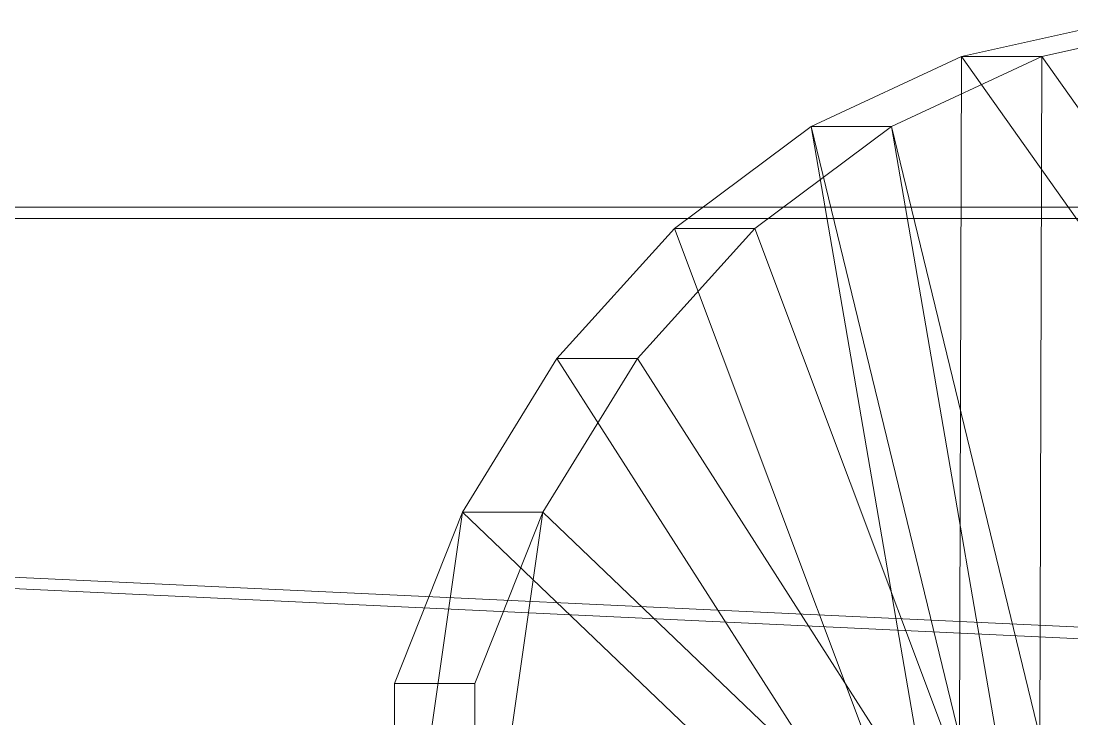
# Model space of a CAD drawing. Header units: millimetres. Extents: x 0 to 44695, y 0 to 30385.
# Drawn here: x 16853 to 18529, y 28231 to 29343 of the extents above; entities that cross this region are included whole.
import ezdxf

# ---------------------------------------------------------------- set-up
doc = ezdxf.new("R2010")
doc.units = ezdxf.units.MM
doc.header["$MEASUREMENT"] = 0

msp = doc.modelspace()

# ---------------------------------------------------------------- meshes
at = {"color": 7, "lineweight": 0, "true_color": 0xffffff}
mesh = msp.add_polyface(dxfattribs=at)
corners = [(17576.8, 27802.5, 22732.4), (18477.6, 27802.5, 23270.9), (18349.3, 27802.5, 23485.5), (17448.5, 27802.5, 22947), (18477.6, 28202.5, 23270.9), (18349.3, 28202.5, 23485.5), (19250, 28202.5, 23732.7), (19121.8, 28202.5, 23947.3), (19250, 27802.5, 23732.7), (19121.8, 27802.5, 23947.3), (20150.8, 27802.5, 24271.3), (20022.6, 27802.5, 24485.8), (20150.8, 28287.4, 24271.3), (20022.6, 28287.4, 24485.8), (20150.8, 28287.5, 24271.3), (20022.6, 28287.5, 24485.8), (20042.5, 28560.8, 24206.5), (19914.3, 28560.8, 24421.1), (19891.9, 28805.4, 24116.5), (19763.6, 28805.4, 24331), (19704.4, 29012.6, 24004.4), (19576.1, 29012.6, 24219), (19486.8, 29174.8, 23874.3), (19358.5, 29174.8, 24088.8), (19246.8, 29286.3, 23730.8), (19118.5, 29286.3, 23945.3), (18993, 29343.1, 23579.1), (18864.7, 29343.1, 23793.7), (18734.6, 29343.1, 23424.6), (18606.3, 29343.1, 23639.2), (18480.9, 29286.3, 23272.9), (18352.6, 29286.3, 23487.5), (18240.8, 29174.8, 23129.4), (18112.6, 29174.8, 23344), (18023.2, 29012.6, 22999.3), (17894.9, 29012.6, 23213.9), (17835.7, 28805.4, 22887.2), (17707.4, 28805.4, 23101.8), (17685.1, 28560.8, 22797.2), (17556.8, 28560.8, 23011.8), (17576.8, 28287.5, 22732.4), (17448.5, 28287.5, 22947)]
mesh.append_faces([[corners[k] for k in face] for face in [(0, 1, 2, 3), (1, 4, 5, 2), (4, 6, 7, 5), (6, 8, 9, 7), (8, 10, 11, 9), (10, 12, 13, 11), (12, 14, 15, 13), (14, 16, 17, 15), (16, 18, 19, 17), (18, 20, 21, 19), (20, 22, 23, 21), (22, 24, 25, 23), (24, 26, 27, 25), (26, 28, 29, 27), (28, 30, 31, 29), (30, 32, 33, 31), (32, 34, 35, 33), (34, 36, 37, 35), (36, 38, 39, 37), (38, 40, 41, 39), (40, 0, 3, 41), (16, 12, 10), (18, 16, 10), (20, 18, 10), (22, 20, 10), (22, 10, 8), (22, 8, 6), (24, 22, 6), (26, 24, 6), (28, 26, 6), (30, 28, 6), (30, 6, 4), (32, 30, 4), (32, 4, 1), (34, 32, 1), (36, 34, 1), (38, 36, 1), (40, 38, 0), (0, 38, 1), (11, 15, 17), (11, 17, 19), (11, 19, 21), (11, 21, 23), (9, 11, 23), (7, 9, 23), (7, 23, 25), (7, 25, 27), (7, 27, 29), (7, 29, 31), (5, 7, 31), (5, 31, 33), (2, 5, 33), (2, 33, 35), (2, 35, 37), (2, 37, 39), (3, 2, 39), (3, 39, 41)]], dxfattribs={"color": 7})
at = {"color": 253, "lineweight": 0, "true_color": 0x93d1a2}
mesh = msp.add_polyface(dxfattribs=at)
corners = [(40067.2, 29046.6, 27479.6), (4651.5, 29046.6, 6307.6), (4267, 29046.6, 6077.7), (633.6, 27149.3, 12155.5), (377, 27015.3, 12584.7), (2774.6, 27015.3, 14018), (2783.4, 27015.3, 14023.3), (3288.2, 27015.3, 14325), (3141, 26938.4, 14571.3), (3237.1, 26938.4, 14628.7), (3234.1, 26936.8, 14633.8), (5025.4, 26936.8, 15704.7), (5175.7, 27015.3, 15453.4), (5432.2, 27149.3, 15024.2), (12226.2, 27149.3, 19085.8), (11713.1, 26881.3, 19944.1), (15685.4, 26881.3, 22318.8), (16144.9, 27121.2, 21550.2), (21867.3, 27121.2, 24971.2), (21407.9, 26881.3, 25739.8), (21429.1, 26881.3, 25752.5), (25401.4, 26881.3, 28127.2), (25914.5, 27149.3, 27268.9), (32748.4, 27149.3, 31354.3), (32344.7, 26938.4, 32029.7), (34192.2, 26938.4, 33134.2), (34339.4, 27015.3, 32887.9), (37250.6, 27015.3, 34628.3), (37507.2, 27149.3, 34199.1), (41140.6, 29046.6, 28121.3), (41143.1, 29028.3, 28117.1), (40069.8, 29028.3, 27475.4), (37509.7, 27130.9, 34194.9), (37253.1, 26996.9, 34624.1), (34341.9, 26996.9, 32883.7), (4654.1, 29028.3, 6303.3), (34194.7, 26920.1, 33130), (32347.2, 26920.1, 32025.5), (32751, 27130.9, 31350.1), (25917.1, 27130.9, 27264.7), (25403.9, 26863, 28123), (21431.6, 26863, 25748.3), (21410.4, 26863, 25735.6), (21869.9, 27102.9, 24967), (16147.4, 27102.9, 21546), (15687.9, 26863, 22314.6), (11715.6, 26863, 19939.9), (12228.7, 27130.9, 19081.5), (5434.7, 27130.9, 15020), (5178.2, 26996.9, 15449.1), (5027.9, 26918.5, 15700.5), (3236.6, 26918.5, 14629.6), (3239.6, 26920.1, 14624.5), (3143.5, 26920.1, 14567), (3290.7, 26996.9, 14320.8), (2786, 26996.9, 14019), (2777.1, 26996.9, 14013.8), (379.5, 26996.9, 12580.4), (4269.5, 29028.3, 6073.5), (636.1, 27130.9, 12151.3)]
mesh.append_faces([[corners[k] for k in face] for face in [(24, 25, 26), (23, 24, 26), (23, 26, 27), (23, 27, 29), (22, 23, 29), (19, 21, 22), (19, 22, 29), (18, 19, 29), (17, 18, 29), (15, 16, 17), (15, 17, 29), (14, 15, 29), (13, 14, 29), (10, 11, 13), (9, 10, 13), (8, 9, 13), (7, 8, 13), (4, 7, 13), (4, 13, 29), (2, 4, 29), (29, 30, 31, 0), (28, 32, 30, 29), (27, 33, 32, 28), (26, 34, 33, 27), (0, 31, 35, 1), (25, 36, 34, 26), (24, 37, 36, 25), (23, 38, 37, 24), (22, 39, 38, 23), (21, 40, 39, 22), (20, 41, 40, 21), (19, 42, 41, 20), (18, 43, 42, 19), (17, 44, 43, 18), (16, 45, 44, 17), (15, 46, 45, 16), (14, 47, 46, 15), (13, 48, 47, 14), (12, 49, 48, 13), (11, 50, 49, 12), (10, 51, 50, 11), (9, 52, 51, 10), (8, 53, 52, 9), (7, 54, 53, 8), (6, 55, 54, 7), (5, 56, 55, 6), (4, 57, 56, 5), (1, 35, 58, 2), (3, 59, 57, 4), (2, 58, 59, 3), (34, 36, 37), (34, 37, 38), (33, 34, 38), (30, 33, 38), (30, 38, 39), (39, 40, 42), (30, 39, 42), (30, 42, 43), (30, 43, 44), (44, 45, 46), (30, 44, 46), (30, 46, 47), (30, 47, 48), (48, 50, 51), (48, 51, 52), (48, 52, 53), (48, 53, 54), (48, 54, 57), (30, 48, 57), (58, 30, 57)]], dxfattribs={"color": 253})
mesh = msp.add_polyface(dxfattribs=at)
corners = [(7927.9, 27145.5, 0), (4287.3, 29046.6, 6089.8), (4652, 29046.6, 6307.9), (40067.2, 29046.6, 27479.6), (40064.7, 29047.9, 27483.9), (41058.7, 29047.9, 28078.1), (44694.7, 27149.3, 21996), (43700.7, 27149.3, 21401.8), (8285.5, 27149.3, 230), (8292.6, 27145.5, 218.1), (8290.1, 27127.2, 222.3), (7925.4, 27127.2, 4.2), (4284.8, 29028.3, 6094), (4649.5, 29028.3, 6312.1), (8282.9, 27130.9, 234.2), (43698.1, 27130.9, 21406), (40064.7, 29028.3, 27483.9), (44692.2, 27130.9, 22000.3), (40062.2, 29029.6, 27488.1), (41056.2, 29029.6, 28082.3)]
mesh.append_faces([[corners[k] for k in face] for face in [(3, 4, 5), (3, 5, 6), (1, 3, 6), (1, 6, 8), (1, 8, 9), (0, 1, 9), (9, 10, 11, 0), (1, 12, 13, 2), (0, 11, 12, 1), (8, 14, 10, 9), (7, 15, 14, 8), (2, 13, 16, 3), (6, 17, 15, 7), (4, 18, 19, 5), (3, 16, 18, 4), (5, 19, 17, 6), (19, 18, 16), (17, 19, 16), (17, 16, 12), (14, 17, 12), (10, 14, 12), (11, 10, 12)]], dxfattribs={"color": 253})

doc.saveas('drawing.dxf')
